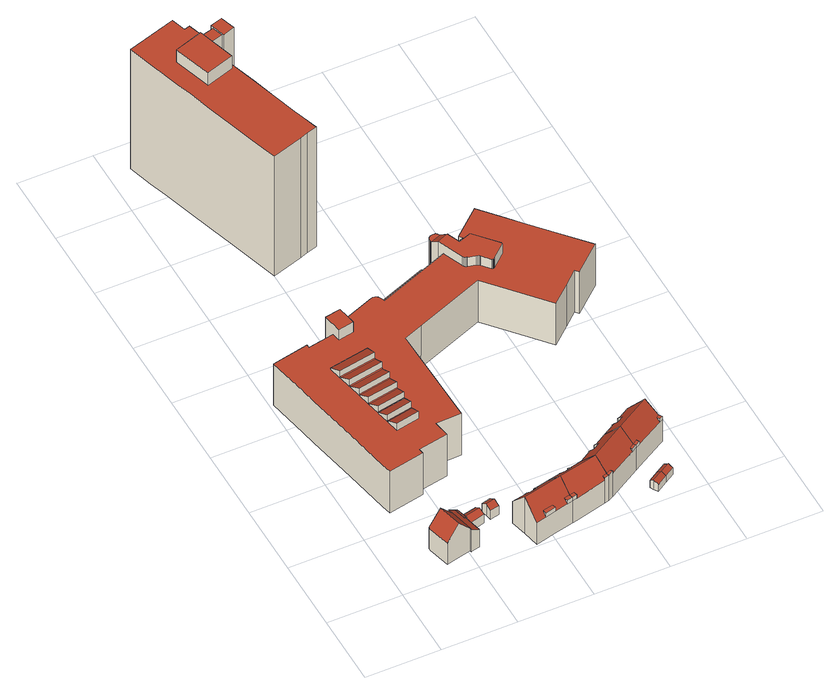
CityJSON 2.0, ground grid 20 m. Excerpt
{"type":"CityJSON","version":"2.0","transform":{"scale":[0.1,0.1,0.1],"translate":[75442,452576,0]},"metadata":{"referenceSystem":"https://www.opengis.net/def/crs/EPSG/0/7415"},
"CityObjects":{
"building1":{"type":"Building","attributes":{"Volume":577.36,"Dakoppervlakte":97.65,"Muuroppervlakte":269.5,"Vloeroppervlakte":68.98,"hoogte_Z_max_in_m_NAP":12.16,"GEB_DOEL":"woonfunctie","dateOfConstruction":"1949-01-01","measuredHeight":11.21},"geometry":[{"type":"Solid","lod":"2","boundaries":[[[[0,1,2,3,4,5,6,7,8,9,10,11,12,13,14,15]],[[16,17,18,19,20,21]],[[16,22,23,24,25,26,17]],[[19,18,27,28,29,30]],[[31,32,17,26]],[[11,10,27,18]],[[27,10,9,28]],[[7,30,29,28,9,8]],[[20,5,4,21]],[[3,2,22,16,21,4]],[[1,23,22,2]],[[1,0,24,23]],[[0,15,25,24]],[[26,25,15,14]],[[13,31,26,14]],[[13,12,32,31]],[[11,18,17,32,12]],[[30,7,6,5,20,19]]]],"semantics":{"surfaces":[{"type":"GroundSurface"},{"type":"RoofSurface"},{"type":"WallSurface"}],"values":[[0,1,1,1,1,2,2,2,2,2,2,2,2,2,2,2,2,2]]}}]},
"building2":{"type":"Building","attributes":{"Volume":72.17,"Dakoppervlakte":23.68,"Muuroppervlakte":77.22,"Vloeroppervlakte":19.61,"hoogte_Z_max_in_m_NAP":6.9,"GEB_DOEL":"woonfunctie","dateOfConstruction":"1949-01-01","measuredHeight":5.99},"geometry":[{"type":"Solid","lod":"2","boundaries":[[[[33,34,1,35,0,15,36,37,38,39]],[[40,41,42,43]],[[44,43,42,45]],[[46,25,24,23,47]],[[38,37,44,45]],[[48,1,34,33,41,40]],[[42,41,33,39]],[[25,15,0,24]],[[35,1,48,23,24,0]],[[23,48,40,47]],[[44,46,47,40,43]],[[25,46,44,37,36,15]],[[39,38,45,42]]]],"semantics":{"surfaces":[{"type":"GroundSurface"},{"type":"RoofSurface"},{"type":"WallSurface"}],"values":[[0,1,1,1,2,2,2,2,2,2,2,2,2]]}}]},
"building3":{"type":"Building","attributes":{"Volume":25.53,"Dakoppervlakte":9.16,"Muuroppervlakte":34.8,"Vloeroppervlakte":7.56,"hoogte_Z_max_in_m_NAP":4.81,"GEB_DOEL":"onbekend","dateOfConstruction":"1949-01-01","measuredHeight":3.9},"geometry":[{"type":"Solid","lod":"2","boundaries":[[[[49,50,51,52,53,54]],[[55,56,57,58]],[[55,58,59,60]],[[50,49,57,56]],[[52,60,59,53]],[[55,60,52,51]],[[54,53,59,58,57,49]],[[51,50,56,55]]]],"semantics":{"surfaces":[{"type":"GroundSurface"},{"type":"RoofSurface"},{"type":"WallSurface"}],"values":[[0,1,1,2,2,2,2,2]]}}]},
"building4":{"type":"Building","attributes":{"Volume":945.49,"Dakoppervlakte":143.14,"Muuroppervlakte":351.18,"Vloeroppervlakte":97.93,"hoogte_Z_max_in_m_NAP":13.15,"GEB_DOEL":"woonfunctie","dateOfConstruction":"1949-01-01","measuredHeight":12.24},"geometry":[{"type":"Solid","lod":"2","boundaries":[[[[61,62,63,64,65,66,67,68,69,70,71,72,73,74,75,76,77]],[[78,79,80,81]],[[82,83,84,85]],[[86,87,88,89,83,82,90,91,78,81]],[[92,93,94,95,96,97,98,99,100,87,86,101]],[[102,103,104,105,106,107,108,109,110]],[[64,63,88,87]],[[101,86,81,111,76,75,74,73]],[[73,72,92,101]],[[93,92,72,71,106]],[[67,66,99,98,110]],[[66,65,100,99]],[[87,100,65,64]],[[111,80,79,91]],[[77,76,111,91,90,89,88,63,62,61]],[[78,91,79]],[[85,84,89,90]],[[83,89,84]],[[85,90,82]],[[109,68,67,110]],[[106,71,70,107]],[[109,108,107,70,69,68]],[[106,105,94,93]],[[105,104,95,94]],[[103,96,95,104]],[[102,97,96,103]],[[102,110,98,97]],[[80,111,81]]]],"semantics":{"surfaces":[{"type":"GroundSurface"},{"type":"RoofSurface"},{"type":"WallSurface"}],"values":[[0,1,1,1,1,1,2,2,2,2,2,2,2,2,2,2,2,2,2,2,2,2,2,2,2,2,2,2]]}}]},
"building5":{"type":"Building","attributes":{"Volume":922.62,"Dakoppervlakte":140.41,"Muuroppervlakte":346.65,"Vloeroppervlakte":95.19,"hoogte_Z_max_in_m_NAP":13.15,"GEB_DOEL":"woonfunctie","dateOfConstruction":"1949-01-01","measuredHeight":12.26},"geometry":[{"type":"Solid","lod":"2","boundaries":[[[[75,74,73,112,113,114,115,116,117,118,119,120,121,122,123,124,125,126,76]],[[127,128,129,130,131,132,133,134,135,136]],[[137,138,139,140]],[[81,80,141,142]],[[143,86,81,142,144,145,140,139]],[[146,147,148,149,150,151,152,101,86,143,153,154,155]],[[135,114,113,136]],[[117,132,131,118]],[[115,114,135,134,133,132,117,116]],[[137,140,145]],[[125,124,156,138,137,145]],[[156,139,138]],[[80,81,111]],[[144,142,141]],[[151,150,127,136]],[[128,127,150,149]],[[129,128,149,148]],[[130,129,148,147]],[[131,130,147,146]],[[111,76,126,125,145,144]],[[111,81,86,101,73,74,75,76]],[[101,152,112,73]],[[152,151,136,113,112]],[[146,155,119,118,131]],[[155,154,120,119]],[[123,122,121,120,154,153,143,139,156,124]],[[111,144,141,80]]]],"semantics":{"surfaces":[{"type":"GroundSurface"},{"type":"RoofSurface"},{"type":"WallSurface"}],"values":[[0,1,1,1,1,1,2,2,2,2,2,2,2,2,2,2,2,2,2,2,2,2,2,2,2,2,2]]}}]},
"building6":{"type":"Building","attributes":{"Volume":28292.38,"Dakoppervlakte":714.67,"Muuroppervlakte":5759.3,"Vloeroppervlakte":714.67,"hoogte_Z_max_in_m_NAP":45.45,"GEB_DOEL":"overige gebruiksfunctie - woonfunctie","dateOfConstruction":"1972-01-01","measuredHeight":44.24},"geometry":[{"type":"Solid","lod":"2","boundaries":[[[[157,158,159,160,161,162,163,164,165,166,167,168,169,170,171,172,173,174,175,176,177,178,179,180,181,182,183,184,185,186,187,188,189]],[[190,191,192,193,194,195,196,197,198,199,200,201,202,203,204,205,206,207,208,209,210,211,212,213,214,215,216]],[[217,218,219,220]],[[221,222,223,224,225,226,227,228,229,230,231,232]],[[233,234,235,236]],[[237,238,239,240]],[[191,190,224,159,158]],[[157,192,191,158]],[[157,189,193,192]],[[202,201,181,180]],[[203,202,180,179]],[[204,203,179,178]],[[167,166,229,228]],[[230,229,166,165]],[[163,232,231,164]],[[221,232,163,162]],[[162,161,222,221]],[[161,160,223,222]],[[159,224,223,160]],[[169,168,235,234]],[[169,234,233,170]],[[173,172,171,237,240,210,209]],[[236,235,168,167,228,227]],[[233,236,227,226,238,237,171,170]],[[225,224,190,216]],[[214,213,217,220]],[[217,213,212,218]],[[219,218,212,211]],[[215,239,238,226,225,216]],[[240,239,215,214,220,219,211,210]],[[165,164,231,230]],[[177,176,175,174,173,209,208,207,206,205,204,178]],[[183,182,181,201,200,199,198,197,196,195,194,193,189,188,187,186,185,184]]]],"semantics":{"surfaces":[{"type":"GroundSurface"},{"type":"RoofSurface"},{"type":"WallSurface"}],"values":[[0,1,1,1,1,1,2,2,2,2,2,2,2,2,2,2,2,2,2,2,2,2,2,2,2,2,2,2,2,2,2,2,2]]}}]},
"building7":{"type":"Building","attributes":{"Volume":30793.03,"Dakoppervlakte":2360.73,"Muuroppervlakte":4396.39,"Vloeroppervlakte":2309.44,"hoogte_Z_max_in_m_NAP":18.29,"GEB_DOEL":"overige gebruiksfunctie - woonfunctie","dateOfConstruction":"1989-01-01","measuredHeight":17.34},"geometry":[{"type":"Solid","lod":"2","boundaries":[[[[241,242,243,244,245,246,247,248,249,250,251,252,253,254,255,256,257,258,259,260,261,262,263,264,265,266,267,268,269,270,271,272,273,274,275,276,277,278,279,280,281,282,283,284,285,286,287,288,289,290,291]],[[292,293,294,295,296,297]],[[298,299,300,301,302,303,304,305,306,307,308,309,310,311,312,313,314,315,316,317,318,319,320,321,322,323,324,325,326,327,328,329,330,331,332,333,334,335,336,337,338,339,340,341,342,343,344,345,346,347,348,349,350,351,352,353,354,355,356,357,358,359,360,361,362,363,364,365,366,367,368,369,370,371],[372,373,374,375,376,377,378,379,380,381,382,383,384,385,386,387,388,389,390,391,392,393,394,395]],[[396,397,398,399]],[[400,401,402,403]],[[404,405,403,402]],[[406,407,408,409]],[[410,411,409,408]],[[412,413,414,415]],[[416,417,415,414]],[[418,419,420,421]],[[420,422,423,421]],[[424,425,426,427]],[[428,429,427,430]],[[431,432,433,434]],[[435,436,432,437]],[[438,439,440,441,442,443,444,445,446,447,448,449,450,451,452,453,454,455,456,457,458,459,460,461,462,463,464,465,466,467]],[[468,469,470,471]],[[472,473,474,475,476,477,478,479,480,481,482,483,484,485,486,487,488,489,490,491,492,493,494,495,496,497,498,499,500,501,502,503]],[[504,505,484,483]],[[506,507,505,504,508,509,510,511,512,513,514,515,516,517]],[[335,297,296,336]],[[337,336,296,275,274]],[[339,338,337,274,273,272]],[[339,272,271,340]],[[340,271,270,341]],[[270,269,342,341]],[[342,269,268,267,344,343]],[[263,348,347,346,345,344,267,266,265,264]],[[262,349,348,263]],[[350,349,262,261]],[[261,260,351,350]],[[243,242,320,319]],[[320,242,241,321]],[[291,322,321,241]],[[329,328,285,284]],[[330,329,284,283]],[[331,330,283,282]],[[331,282,281,332]],[[281,280,333,332]],[[280,279,292,334,333]],[[292,297,335,334]],[[426,430,427]],[[431,437,432]],[[435,425,424,436]],[[429,428,419,418]],[[423,422,413,412]],[[417,416,407,406]],[[411,410,401,400]],[[396,405,404,397]],[[382,381,405,396,399]],[[383,398,397,404,384]],[[399,398,383,382]],[[380,379,411,400,403]],[[404,402,401,410,385,384]],[[405,381,380,403]],[[378,377,417,406,409]],[[410,408,407,416,386,385]],[[411,379,378,409]],[[416,414,387,386]],[[415,417,377,376,423,412]],[[388,387,414,413,422]],[[422,420,389,388]],[[421,423,376,375,429,418]],[[419,428,390,389,420]],[[430,426,425,435,392,391]],[[436,424,427,374,373]],[[430,391,390,428]],[[429,375,374,427]],[[395,394,434,433]],[[431,434,394,393,437]],[[432,372,395,433]],[[435,437,393,392]],[[373,372,432,436]],[[253,445,444,254]],[[252,446,445,253]],[[446,252,251,447]],[[447,251,250,448]],[[250,249,449,448]],[[249,248,450,449]],[[450,248,247,451]],[[246,452,451,247]],[[245,453,452,246]],[[471,454,453,245,244,468]],[[258,504,483,259]],[[504,258,257,508]],[[256,255,510,509]],[[511,510,255,254,444]],[[444,443,512,511]],[[512,443,442,513]],[[513,442,441,514]],[[514,441,440,515]],[[515,440,439,516]],[[516,439,438,517]],[[517,438,467,506]],[[506,467,466,507]],[[465,505,507,466]],[[505,465,464,484]],[[309,308,463,462]],[[309,462,461,310]],[[310,461,460,311]],[[460,459,312,311]],[[312,459,458,313]],[[313,458,457,314]],[[314,457,456,315]],[[316,315,456,455]],[[319,318,469,468,244,243]],[[317,470,469,318]],[[316,455,454,471,470,317]],[[307,306,486,485]],[[486,306,305,487]],[[305,304,488,487]],[[489,488,304,303]],[[303,302,490,489]],[[490,302,301,491]],[[491,301,300,492]],[[493,492,300,299]],[[494,493,299,298]],[[298,371,495,494]],[[495,371,370,496]],[[496,370,369,497]],[[369,368,498,497]],[[498,368,367,499]],[[367,366,500,499]],[[366,365,501,500]],[[365,364,502,501]],[[364,363,503,502]],[[362,472,503,363]],[[472,362,361,473]],[[473,361,360,474]],[[359,475,474,360]],[[475,359,358,476]],[[476,358,357,477]],[[477,357,356,478]],[[478,356,355,479]],[[355,354,480,479]],[[480,354,353,481]],[[352,482,481,353]],[[352,351,260,259,483,482]],[[485,484,464,463,308,307]],[[276,275,296,295]],[[295,294,277,276]],[[294,293,278,277]],[[293,292,279,278]],[[508,257,256,509]],[[291,290,289,288,287,286,285,328,327,326,325,324,323,322]]]],"semantics":{"surfaces":[{"type":"GroundSurface"},{"type":"OuterCeilingSurface"},{"type":"RoofSurface"},{"type":"WallSurface"}],"values":[[0,1,2,2,2,2,2,2,2,2,2,2,2,2,2,2,2,2,2,2,2,3,3,3,3,3,3,3,3,3,3,3,3,3,3,3,3,3,3,3,3,3,3,3,3,3,3,3,3,3,3,3,3,3,3,3,3,3,3,3,3,3,3,3,3,3,3,3,3,3,3,3,3,3,3,3,3,3,3,3,3,3,3,3,3,3,3,3,3,3,3,3,3,3,3,3,3,3,3,3,3,3,3,3,3,3,3,3,3,3,3,3,3,3,3,3,3,3,3,3,3,3,3,3,3,3,3,3,3,3,3,3,3,3,3,3,3,3,3,3,3,3,3,3,3,3]]}}]},
"building8":{"type":"Building","attributes":{"Volume":943.27,"Dakoppervlakte":142.08,"Muuroppervlakte":351.48,"Vloeroppervlakte":96.89,"hoogte_Z_max_in_m_NAP":13.15,"GEB_DOEL":"woonfunctie","dateOfConstruction":"1949-01-01","measuredHeight":12.26},"geometry":[{"type":"Solid","lod":"2","boundaries":[[[[518,519,520,521,522,523,524,525,526,527,528,529,124,123,122,121,120,530,531,532]],[[533,534,535,536,537,538,539,540,541]],[[542,543,544,545,546,547,548,549,154,541,540,550]],[[551,552,539,538]],[[143,139,534]],[[535,534,139,138,553]],[[554,555,556,557,558,559,560,561,562,563]],[[121,122,533,541]],[[526,564,537,536,528,527]],[[550,540,539,564,526,525,524,523]],[[523,522,542,550]],[[543,542,522,521,559]],[[549,548,554,531,530]],[[154,549,530,120]],[[154,120,121,541]],[[552,551,537,564]],[[551,538,537]],[[156,138,139]],[[122,123,124,156,139,143,533]],[[553,536,535]],[[536,553,138,156,124,529,528]],[[143,534,533]],[[521,520,560,559]],[[561,560,520,519,518,532,563,562]],[[563,532,531,554]],[[543,559,558,544]],[[558,557,545,544]],[[556,546,545,557]],[[555,547,546,556]],[[555,554,548,547]],[[552,564,539]]]],"semantics":{"surfaces":[{"type":"GroundSurface"},{"type":"RoofSurface"},{"type":"WallSurface"}],"values":[[0,1,1,1,1,1,1,2,2,2,2,2,2,2,2,2,2,2,2,2,2,2,2,2,2,2,2,2,2,2,2]]}}]},
"building9":{"type":"Building","attributes":{"Volume":22.13,"Dakoppervlakte":9.89,"Muuroppervlakte":28.72,"Vloeroppervlakte":8.06,"hoogte_Z_max_in_m_NAP":4.14,"GEB_DOEL":"onbekend","dateOfConstruction":"1949-01-01","measuredHeight":3.18},"geometry":[{"type":"Solid","lod":"2","boundaries":[[[[565,566,567,568,569,570]],[[571,572,573,574,575]],[[576,577,575,574]],[[566,573,572,567]],[[569,577,576,570]],[[575,577,569,568]],[[576,574,573,566,565,570]],[[567,572,571,575,568]]]],"semantics":{"surfaces":[{"type":"GroundSurface"},{"type":"RoofSurface"},{"type":"WallSurface"}],"values":[[0,1,1,2,2,2,2,2]]}}]},
"building10":{"type":"Building","attributes":{"Volume":20.12,"Dakoppervlakte":9.03,"Muuroppervlakte":27.24,"Vloeroppervlakte":7.36,"hoogte_Z_max_in_m_NAP":4.14,"GEB_DOEL":"onbekend","dateOfConstruction":"1949-01-01","measuredHeight":3.17},"geometry":[{"type":"Solid","lod":"2","boundaries":[[[[578,579,566,565,570,580]],[[573,581,582,574]],[[574,582,583,576]],[[570,576,583,580]],[[581,573,566,579]],[[582,581,579,578]],[[573,574,576,570,565,566]],[[578,580,583,582]]]],"semantics":{"surfaces":[{"type":"GroundSurface"},{"type":"RoofSurface"},{"type":"WallSurface"}],"values":[[0,1,1,2,2,2,2,2]]}}]},
"building11":{"type":"Building","attributes":{"Volume":927.62,"Dakoppervlakte":141.25,"Muuroppervlakte":345.55,"Vloeroppervlakte":96.3,"hoogte_Z_max_in_m_NAP":13.15,"GEB_DOEL":"woonfunctie","dateOfConstruction":"1949-01-01","measuredHeight":12.2},"geometry":[{"type":"Solid","lod":"2","boundaries":[[[[584,585,586,587,588,589,590,591,592,593,594,595,596,597,598,599,600,601,602]],[[603,604,605,606,607,608,609,610,550,540,611,612]],[[539,613,614,615,616,617,611,540]],[[618,619,617,616]],[[552,620,621,613,539]],[[622,623,624,625,626,627,628,629,630,631]],[[600,599,612,611]],[[599,598,603,612]],[[604,603,598,597,631]],[[610,609,626,592,591]],[[591,590,550,610]],[[619,618,615,632]],[[619,632,617]],[[618,616,615]],[[564,552,539]],[[589,588,587,564,539,540,550,590]],[[614,613,621]],[[552,564,633,614,621,620]],[[631,597,596,622]],[[623,622,596,595,594,593,625,624]],[[625,593,592,626]],[[631,630,605,604]],[[630,629,606,605]],[[628,607,606,629]],[[627,608,607,628]],[[627,626,609,608]],[[611,617,632,602,601,600]],[[614,633,564,587,586,585,584,602,632,615]]]],"semantics":{"surfaces":[{"type":"GroundSurface"},{"type":"RoofSurface"},{"type":"WallSurface"}],"values":[[0,1,1,1,1,1,2,2,2,2,2,2,2,2,2,2,2,2,2,2,2,2,2,2,2,2,2,2]]}}]}
},
"vertices":[
[215,107,9],[219,109,9],[230,59,9],[210,54,9],[206,53,9],[205,57,9],[172,50,9],[137,41,9],[123,100,9],[122,107,9],[131,109,9],[157,115,9],[171,118,9],[168,131,9],[190,136,9],[207,139,9],[210,54,80],[193,123,80],[157,115,122],[172,50,122],[205,57,84],[206,53,84],[230,59,67],[219,109,66],[215,107,69],[207,139,69],[190,136,80],[131,109,91],[122,107,80],[123,100,80],[137,41,80],[168,131,67],[171,118,67],
[275,123,9],[223,110,9],[218,109,9],[211,140,9],[215,141,9],[268,153,9],[271,138,9],[223,110,37],[275,123,38],[271,138,48],[219,126,48],[215,141,37],[268,153,37],[215,141,64],[223,110,64],[219,109,37],
[318,132,9],[294,127,9],[291,142,9],[287,157,9],[311,163,9],[315,148,9],[291,142,48],[294,127,38],[318,132,37],[315,148,48],[311,163,37],[287,157,37],
[409,18,9],[380,11,9],[354,5,9],[344,49,9],[334,93,9],[373,101,9],[373,104,9],[372,108,9],[398,114,9],[401,114,9],[401,110,9],[402,108,9],[439,116,9],[449,72,9],[456,40,9],[459,30,9],[444,26,9],[441,37,95],[444,26,95],[459,30,95],[456,40,95],[407,29,95],[378,23,95],[380,11,95],[409,18,95],[449,72,132],[344,49,132],[354,5,81],[380,11,82],[409,18,82],[444,26,83],[402,108,81],[401,110,79],[397,109,79],[400,95,95],[380,90,95],[377,105,79],[373,104,79],[373,101,81],[334,93,81],[439,116,81],[377,105,64],[380,90,75],[400,95,75],[397,109,64],[401,110,64],[401,114,61],[398,114,61],[372,108,61],[373,104,64],[459,30,83],
[474,124,9],[474,126,9],[473,130,9],[475,131,9],[498,136,9],[502,137,9],[502,133,9],[503,130,9],[537,138,9],[553,96,9],[553,95,9],[561,74,9],[568,56,9],[556,53,9],[472,33,9],[478,127,64],[482,113,75],[501,117,75],[498,132,64],[502,133,64],[502,137,61],[498,136,61],[475,131,61],[473,130,61],[474,126,64],[556,53,94],[568,56,94],[565,64,94],[554,61,94],[472,33,95],[470,43,95],[553,95,132],[472,33,83],[556,53,85],[502,133,79],[498,132,79],[501,117,95],[482,113,95],[478,127,79],[474,126,79],[474,124,81],[553,96,131],[537,138,81],[503,130,81],[568,56,85],
[187,1561,12],[199,1522,12],[214,1526,12],[244,1536,12],[249,1517,12],[255,1517,12],[261,1512,12],[263,1506,12],[261,1499,12],[256,1495,12],[262,1476,12],[274,1480,12],[287,1439,12],[255,1429,12],[253,1435,12],[244,1432,12],[229,1427,12],[247,1370,12],[268,1300,12],[288,1234,12],[308,1168,12],[330,1099,12],[301,1090,12],[281,1083,12],[200,1058,12],[178,1128,12],[158,1193,12],[137,1260,12],[116,1330,12],[104,1368,12],[92,1407,12],[77,1456,12],[57,1521,12],[214,1526,413],[199,1522,413],[187,1561,413],[57,1521,413],[77,1456,413],[92,1407,413],[104,1368,413],[116,1330,413],[137,1260,413],[158,1193,413],[178,1128,413],[200,1058,413],[281,1083,413],[301,1090,413],[330,1099,413],[308,1168,413],[288,1234,413],[268,1300,413],[247,1370,413],[229,1427,413],[221,1425,413],[241,1359,413],[166,1335,413],[134,1436,413],[210,1460,413],[212,1454,413],[235,1461,413],[134,1436,454],[166,1335,454],[241,1359,454],[210,1460,454],[255,1517,42],[249,1517,42],[244,1536,42],[214,1526,42],[235,1461,42],[244,1464,42],[242,1470,42],[262,1476,42],[256,1495,42],[261,1499,42],[263,1506,42],[261,1512,42],[255,1429,454],[287,1439,454],[274,1480,454],[242,1470,454],[253,1435,449],[244,1464,449],[212,1454,450],[221,1425,450],
[106,705,10],[107,696,10],[176,709,10],[171,737,10],[210,744,10],[205,769,10],[206,775,10],[209,781,10],[215,785,10],[501,895,10],[507,895,10],[514,893,10],[518,887,10],[520,882,10],[526,883,10],[532,882,10],[536,879,10],[540,874,10],[548,852,10],[554,838,10],[588,851,10],[581,860,10],[655,924,10],[708,863,10],[735,832,10],[800,757,10],[855,693,10],[840,680,10],[781,629,10],[773,638,10],[735,604,10],[686,562,10],[591,672,10],[557,711,10],[372,640,10],[366,656,10],[305,631,10],[305,568,10],[322,568,10],[327,343,10],[259,341,10],[267,298,10],[187,283,10],[189,269,10],[93,251,10],[87,278,10],[65,398,10],[51,467,10],[38,534,10],[30,576,10],[9,686,10],[322,568,49],[305,568,49],[305,631,49],[366,656,49],[372,640,49],[321,620,49],[584,754,149],[582,756,149],[579,757,149],[576,758,149],[556,763,149],[555,764,149],[553,764,149],[550,766,149],[548,769,149],[547,771,149],[525,826,149],[333,752,149],[328,765,149],[325,769,149],[323,771,149],[319,773,149],[313,774,149],[308,773,149],[213,736,149],[222,694,149],[180,686,149],[176,709,149],[107,696,149],[106,705,149],[9,686,149],[30,576,149],[38,534,149],[51,467,149],[65,398,149],[87,278,149],[93,251,149],[189,269,149],[187,283,149],[267,298,149],[259,341,149],[327,343,149],[322,568,149],[321,620,149],[372,640,149],[557,711,149],[591,672,149],[686,562,149],[735,604,149],[773,638,149],[781,629,149],[840,680,149],[855,693,149],[800,757,149],[735,832,149],[708,863,149],[655,924,149],[581,860,149],[588,851,149],[554,838,149],[562,817,149],[592,828,149],[594,829,149],[596,828,149],[597,828,149],[599,827,149],[647,771,149],[648,770,149],[648,769,149],[648,767,149],[648,766,149],[648,765,149],[611,732,149],[610,731,149],[608,731,149],[607,730,149],[606,730,149],[604,731,149],[603,732,149],[585,753,149],[162,395,149],[161,398,149],[155,431,149],[155,433,149],[148,469,149],[141,504,149],[135,536,149],[134,540,149],[128,572,149],[127,575,149],[120,611,149],[226,630,149],[226,593,149],[227,557,149],[228,520,149],[228,517,149],[229,483,149],[229,480,149],[229,447,149],[229,444,149],[230,411,149],[230,408,149],[231,375,149],[168,363,149],[127,575,172],[226,593,172],[226,630,152],[120,611,152],[134,540,172],[227,557,172],[226,589,153],[128,572,153],[226,593,153],[127,575,153],[141,504,172],[228,520,172],[227,553,153],[135,536,153],[227,557,153],[134,540,153],[148,469,172],[229,483,172],[228,517,153],[142,501,153],[228,520,153],[141,504,153],[155,433,172],[229,447,172],[229,480,153],[148,465,153],[229,483,153],[148,469,153],[161,398,172],[230,411,172],[229,444,154],[155,431,153],[229,447,153],[155,433,153],[229,444,153],[230,408,154],[162,395,153],[168,363,172],[231,375,172],[230,411,153],[161,398,153],[230,408,153],[510,870,41],[510,873,41],[511,875,41],[513,877,41],[515,879,41],[517,881,41],[520,882,41],[518,887,41],[514,893,41],[507,895,41],[501,895,41],[215,785,41],[209,781,41],[206,775,41],[205,769,41],[210,744,41],[212,745,41],[213,736,41],[308,773,41],[313,774,41],[319,773,41],[323,771,41],[325,769,41],[328,765,41],[333,752,41],[525,826,41],[519,840,41],[511,863,41],[510,865,41],[510,868,41],[171,737,183],[180,686,183],[222,694,183],[212,745,183],[648,766,180],[648,767,180],[648,769,180],[648,770,180],[647,771,180],[599,827,180],[597,828,180],[596,828,180],[594,829,180],[592,828,180],[562,817,180],[548,852,180],[519,840,180],[547,771,180],[548,769,180],[550,766,180],[553,764,180],[555,764,180],[556,763,180],[576,758,180],[579,757,180],[582,756,180],[584,754,180],[585,753,180],[603,732,180],[604,731,180],[606,730,180],[607,730,180],[608,731,180],[610,731,180],[611,732,180],[648,765,180],[540,874,161],[511,863,161],[510,868,161],[510,865,161],[536,879,161],[532,882,161],[526,883,161],[520,882,161],[517,881,161],[515,879,161],[513,877,161],[511,875,161],[510,873,161],[510,870,161],
[566,163,9],[587,175,9],[589,177,9],[591,173,9],[592,171,9],[624,190,9],[647,152,9],[662,127,9],[669,115,9],[656,107,9],[582,64,9],[572,58,9],[567,156,9],[566,158,9],[564,162,9],[553,95,131],[568,65,94],[578,70,94],[582,64,86],[656,107,85],[652,114,94],[665,122,94],[647,152,132],[553,96,132],[592,171,81],[591,173,79],[587,171,79],[594,160,93],[576,149,93],[570,160,79],[566,158,79],[567,156,81],[624,190,81],[656,107,94],[669,115,94],[582,64,94],[566,158,63],[570,160,63],[576,149,72],[594,160,72],[587,171,63],[591,173,63],[589,177,60],[587,175,60],[566,163,60],[564,162,60],[669,115,85],
[706,58,10],[713,47,10],[684,30,10],[677,41,10],[672,50,10],[700,68,10],[684,30,33],[684,30,32],[713,47,32],[706,58,41],[677,41,41],[700,68,33],[672,50,34],
[732,73,10],[739,63,10],[726,83,10],[739,63,33],[732,73,41],[726,83,33],
[757,165,10],[682,122,10],[670,115,10],[669,115,10],[662,127,10],[647,152,10],[624,190,10],[656,209,10],[655,211,10],[652,215,10],[654,216,10],[676,228,10],[678,229,10],[680,226,10],[681,224,10],[711,242,10],[738,206,10],[753,187,10],[766,170,10],[681,224,81],[680,226,79],[676,224,79],[683,212,93],[665,202,93],[659,213,79],[655,211,79],[656,209,81],[738,206,132],[711,242,81],[677,129,94],[682,122,84],[757,165,83],[752,174,94],[760,179,94],[757,165,94],[766,170,94],[670,115,94],[682,122,94],[678,229,60],[676,228,60],[654,216,60],[652,215,60],[655,211,63],[659,213,63],[665,202,72],[683,212,72],[676,224,63],[680,226,63],[766,170,83],[670,115,85]
]}
